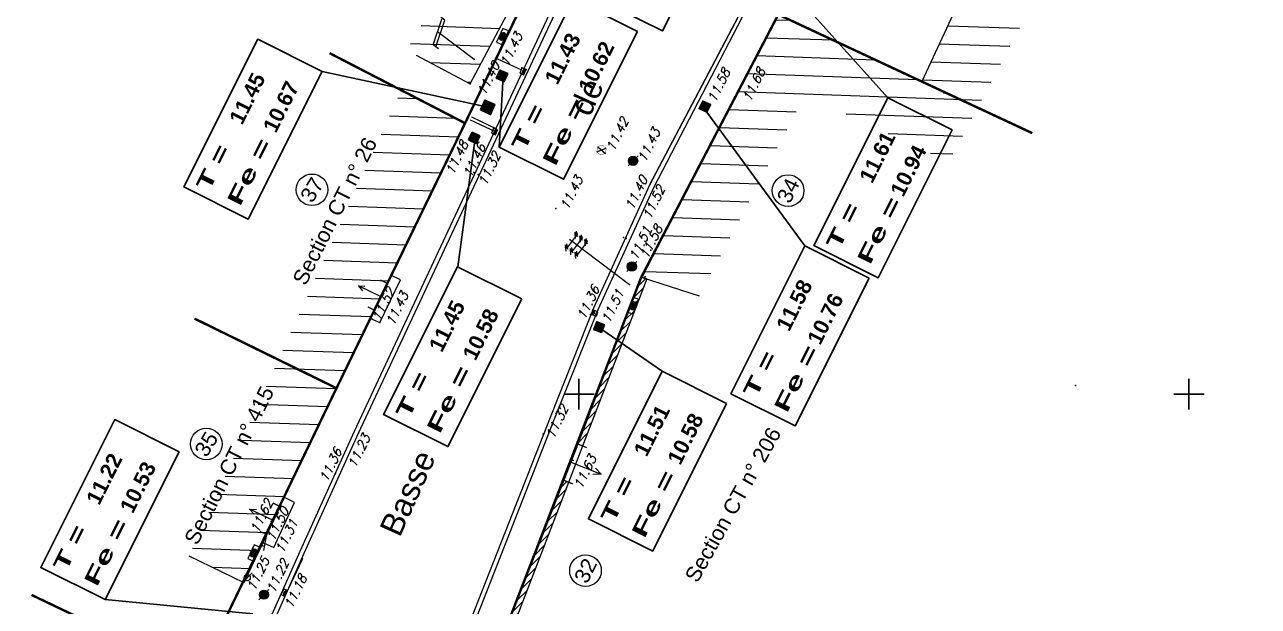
# Model space of a CAD drawing. Header units: metres. Extents: x 1380671 to 1381006, y 5226540 to 5226904.
# Drawn here: x 1380821.83 to 1380862.27, y 5226713.04 to 5226732.12 of the extents above; entities that cross this region are included whole.
import ezdxf
from ezdxf.enums import TextEntityAlignment as Align

# ---------------------------------------------------------------- set-up
doc = ezdxf.new("R2010")
doc.units = ezdxf.units.M
doc.header["$LTSCALE"] = 2
for name, color, linetype in [('ASHADE', 7, 'Continuous'), ('ASSEU_TEXRCA', 32, 'Continuous'), ('ASSEU_TEXRP', 32, 'Continuous'), ('MEP_F_CARRO', 7, 'Continuous')]:
    doc.layers.add(name, color=color, linetype=linetype)
for name, color, linetype, lineweight in [('ASSEP_F_DIVERS', 30, 'Continuous', 0), ('ASSEP_P_AV----', 30, 'Continuous', 0), ('ASSEU_P_TEXRRA', 32, 'Continuous', 0), ('CAD_F_PARCELLE', 253, 'Continuous', 0), ('EAU_P_BCH', 5, 'Continuous', 0), ('EAU_P_BCR', 5, 'Continuous', 0), ('ELEC_P_SUPEBTB', 1, 'Continuous', 0), ('FDP_F_BATI', 7, 'Continuous', 9), ('FDP_F_PARCELLE', 7, 'Continuous', 0), ('FDP_F_TBATNUM', 7, 'Continuous', 0), ('FDP_L_BATI', 7, 'Continuous', 0), ('FDP_L_MURPLEIN', 7, 'Continuous', 0), ('FDP_P_SEUILPIE', 7, 'Continuous', 0), ('FDP_P_SEUILVEH', 7, 'Continuous', 0), ('GAZ_P_AFFREC', 2, 'Continuous', 0), ('TEL_P_SUP0', 3, 'Continuous', 0), ('TOPOALT', 7, 'Continuous', 0), ('TOPOJIS', 7, 'Continuous', 0), ('VOIE_F_TEXNOM', 252, 'Continuous', 0), ('VOIE_L_BORDURE', 252, 'Continuous', 0)]:
    doc.layers.add(name, color=color, linetype=linetype, lineweight=lineweight)
doc.layers.get('0').freeze()
doc.styles.add('ARIAL', font='arialbd.ttf')
doc.styles.add('Arial 1.0', font='arial.ttf', dxfattribs={"height": 0.2})
doc.styles.add('Romans 1.5', font='Romans.shx', dxfattribs={"height": 0.3})
pattern_1 = [(357.995834542, (0, 0), (0.02098329197, 0.59963297229), [])]

# ---------------------------------------------------------------- blocks, each defined once
blk = doc.blocks.new('TCPOINT')
at = {"color": 0}
blk.add_point((0, 0), dxfattribs=at)
at = {"layer": 'TOPOALT', "style": 'Romans 1.5'}
blk.add_attdef('ALT', text='', height=0.3, dxfattribs=at).set_placement((0.1, -0.1), align=Align.TOP_LEFT)
blk = doc.blocks.new('ftc001')
blk.add_hatch(color=256).paths.add_polyline_path([(0, 0), (0, 1), (1, 1), (1, 0)])
at = {"color": 0}
blk.add_lwpolyline([(0, 0), (0, 1), (1, 1), (1, 0)], close=True, dxfattribs=at)
blk = doc.blocks.new('point')
blk.add_point((0, 0))
blk = doc.blocks.new('ftc025')
h = blk.add_hatch(color=256)
edge = h.paths.add_edge_path()
edge.add_arc((0, 0), 0.15, 0, 360)
for q in [(-0.164, -0.168), (0.164, 0.168)]:
    blk.add_line((0, 0), q)
blk.add_circle((0, 0), 0.15)
blk.add_blockref('point', (0, 0))
blk = doc.blocks.new('ftc027')
for points in [[(-0.298, 2.417), (-0.251, 2.417), (-0.251, 2.361), (-0.298, 2.361)], [(-0.298, 2.217), (-0.251, 2.217), (-0.251, 2.161), (-0.298, 2.161)], [(0.298, 2.417), (0.251, 2.417), (0.251, 2.361), (0.298, 2.361)], [(0.298, 2.217), (0.251, 2.217), (0.251, 2.161), (0.298, 2.161)], [(-0.298, 2.017), (-0.251, 2.017), (-0.251, 1.961), (-0.298, 1.961)], [(0.298, 2.017), (0.251, 2.017), (0.251, 1.961), (0.298, 1.961)]]:
    blk.add_hatch(color=256).paths.add_polyline_path(points)
at = {"color": 0}
for p, q in [((0.298, 2.361), (-0.298, 2.361)), ((0.298, 2.161), (-0.298, 2.161)), ((0.298, 1.961), (-0.298, 1.961))]:
    blk.add_line(p, q, dxfattribs=at)
at = {"flags": 128}
for points in [[(-0.378, 2.324), (-0.224, 2.463), (-0.296, 2.315), (-0.171, 2.445), (-0.171, 2.445)], [(0.14, 2.324), (0.295, 2.463), (0.223, 2.315), (0.348, 2.445), (0.348, 2.445)], [(-0.378, 2.124), (-0.224, 2.263), (-0.296, 2.115), (-0.171, 2.245), (-0.171, 2.245)], [(-0.378, 1.924), (-0.224, 2.063), (-0.296, 1.915), (-0.171, 2.045), (-0.171, 2.045)], [(0.14, 2.124), (0.295, 2.263), (0.223, 2.115), (0.348, 2.245), (0.348, 2.245)], [(0.14, 1.924), (0.295, 2.063), (0.223, 1.915), (0.348, 2.045), (0.348, 2.045)]]:
    blk.add_lwpolyline(points, dxfattribs=at)
at = {"color": 0}
blk.add_lwpolyline([(0, 2.475), (0, 0)], dxfattribs=at)
for points in [[(-0.298, 2.417), (-0.251, 2.417), (-0.251, 2.361), (-0.298, 2.361)], [(-0.298, 2.217), (-0.251, 2.217), (-0.251, 2.161), (-0.298, 2.161)], [(0.298, 2.417), (0.251, 2.417), (0.251, 2.361), (0.298, 2.361)], [(0.298, 2.217), (0.251, 2.217), (0.251, 2.161), (0.298, 2.161)], [(-0.298, 2.017), (-0.251, 2.017), (-0.251, 1.961), (-0.298, 1.961)], [(0.298, 2.017), (0.251, 2.017), (0.251, 1.961), (0.298, 1.961)]]:
    blk.add_lwpolyline(points, close=True)
blk.add_blockref('point', (0, 0))
blk = doc.blocks.new('ftc098')
blk.add_line((0, 0.25), (0, 0))
at = {"color": 0}
for p, q in [((1, 0), (0, 0)), ((1, 0.25), (1, 0)), ((1, 0), (1, 0.25))]:
    blk.add_line(p, q, dxfattribs=at)
at = {"flags": 128}
for points in [[(0.5, 0.85), (0.412, 0.65)], [(0.5, 0), (0.5, 0.85)], [(0.5, 0.85), (0.588, 0.65)]]:
    blk.add_lwpolyline(points, dxfattribs=at)
blk = doc.blocks.new('ftc016')
for p, q in [((0, 0.02), (0.48, 0.5)), ((0, 0.06), (0.44, 0.5)), ((0.01, 0.11), (0.39, 0.49)), ((0.02, 0), (0.52, 0.5)), ((0.03, 0.16), (0.34, 0.47)), ((0.05, 0), (0.55, 0.5)), ((0.05, 0.22), (0.28, 0.45)), ((0.09, 0), (0.58, 0.49)), ((0.13, 0), (0.62, 0.49)), ((0.17, 0), (0.64, 0.48)), ((0.2, 0), (0.67, 0.47)), ((0.24, 0), (0.7, 0.46)), ((0.28, 0), (0.72, 0.45)), ((0.32, 0), (0.75, 0.43)), ((0.35, 0), (0.77, 0.42)), ((0.39, 0), (0.79, 0.4)), ((0.43, 0), (0.82, 0.39)), ((0.47, 0), (0.84, 0.37)), ((0.5, 0), (0.85, 0.35)), ((0.54, 0), (0.87, 0.33)), ((0.58, 0), (0.89, 0.31)), ((0.61, 0), (0.91, 0.29)), ((0.65, 0), (0.92, 0.27)), ((0.69, 0), (0.94, 0.25)), ((0.73, 0), (0.95, 0.22)), ((0.76, 0), (0.96, 0.2)), ((0.8, 0), (0.97, 0.17)), ((0.84, 0), (0.98, 0.14)), ((0.88, 0), (0.99, 0.11)), ((0.91, 0), (0.99, 0.08)), ((0.95, 0), (1, 0.05)), ((0.99, 0), (1, 0.01))]:
    blk.add_line(p, q)
blk.add_lwpolyline([(0, 0), (1, 0), (1, 1), (0, 1)], close=True)
blk.add_arc((0.5, 0), 0.5, 0, 180)
blk = doc.blocks.new('ftc038b')
h = blk.add_hatch(color=256)
edge = h.paths.add_edge_path()
edge.add_ellipse((0.5, 0.099), major_axis=(-0.281, 0), ratio=0.350534, start_angle=0, end_angle=360)
blk.add_line((0, 0), (1, 0))
at = {"linetype": 'Continuous'}
blk.add_line((0, 0), (1, 0), dxfattribs=at)
blk.add_lwpolyline([(0, 0), (1, 0), (1, 0.197), (0, 0.197)], close=True)
blk.add_ellipse((0.5, 0.099), major_axis=(-0.281, 0), ratio=0.350534)
blk = doc.blocks.new('ftc019')
at = {"color": 0}
blk.add_line((0, 1.510991), (0, 0), dxfattribs=at)
for points in [[(-0.438601, 1.254946), (-0.438601, 1.36518), (0.438601, 1.656803), (0.438601, 1.767036)], [(-0.438601, 1.144712), (-0.438601, 1.254946), (0.438601, 1.546569), (0.438601, 1.656803)]]:
    blk.add_lwpolyline(points, dxfattribs=at)
blk = doc.blocks.new('ftc024')
at = {"color": 0}
for points in [[(0.070711, 0.070711), (-0.160355, -0.160355)], [(0.160355, 0.160355), (0.070711, 0.070711)]]:
    blk.add_lwpolyline(points, dxfattribs=at)
blk.add_circle((0, 0), 0.1, dxfattribs=at)
blk.add_blockref('point', (0, 0))
blk = doc.blocks.new('cb019')
at = {"color": 0}
for p, q in [((-0.156, -0.057), (0.156, 0.057)), ((-0.126, 0.109), (0.126, -0.109))]:
    blk.add_line(p, q, dxfattribs=at)
at = {"color": 0, "const_width": 0.012}
blk.add_lwpolyline([(-0.03, -0.164), (0.126, -0.109), (0.156, 0.057), (0.03, 0.164), (-0.126, 0.109), (-0.156, -0.057)], close=True, dxfattribs=at)

msp = doc.modelspace()

# ---------------------------------------------------------------- hatches: boundary and pattern name
at = {"layer": 'ASHADE'}
h = msp.add_hatch(dxfattribs=at)
h.set_pattern_fill('_U', color=256, scale=0.6, angle=30.8101, style=0, pattern_type=0)
h.set_pattern_definition([(30.81011771, (0, 0), (-0.307316723006, 0.515321677946), [])])
h.paths.add_polyline_path([(1380842.2, 5226723.815), (1380856.305, 5226720.248)])
h = msp.add_hatch(dxfattribs=at)
h.set_pattern_fill('_U', color=256, scale=0.6, angle=108.6574, style=0, pattern_type=0)
h.set_pattern_definition([(108.657360701, (0, 0), (-0.56846916863, -0.191944794975), [])])
h.paths.add_polyline_path([(1380832.577, 5226721.217), (1380833.323, 5226722.725)])
h = msp.add_hatch(dxfattribs=at)
h.set_pattern_fill('_U', color=256, scale=0.6, angle=18.9713, style=0, pattern_type=0)
h.set_pattern_definition([(18.971281569, (0, 0), (-0.19505651411, 0.56740898504), [])])
h.paths.add_polyline_path([(1380821.827, 5226717.302), (1380829.018, 5226713.79)])
at = {"layer": 'FDP_F_BATI'}
h = msp.add_hatch(dxfattribs=at)
h.set_pattern_fill('_U', color=256, scale=0.6, angle=-2.0042, style=0, pattern_type=0)
h.set_pattern_definition(pattern_1)
edge = h.paths.add_edge_path()
edge.add_line((1380862.194, 5226742.485), (1380872.184, 5226739.318))
edge.add_line((1380872.184, 5226739.318), (1380874.167, 5226738.694))
edge.add_line((1380874.167, 5226738.694), (1380874.065, 5226738.343))
edge.add_line((1380874.065, 5226738.343), (1380874.72, 5226740.616))
edge.add_line((1380874.72, 5226740.616), (1380865.391, 5226743.554))
edge.add_line((1380865.391, 5226743.554), (1380864.077, 5226743.979))
edge.add_arc((1380864.02, 5226744.061), 0.1, 199.521, 304.656, ccw=False)
edge.add_line((1380863.926, 5226744.027), (1380862.173, 5226744.594))
edge.add_line((1380862.173, 5226744.594), (1380862.107, 5226744.394))
edge.add_line((1380862.107, 5226744.394), (1380861.617, 5226744.556))
edge.add_line((1380861.617, 5226744.556), (1380861.682, 5226744.753))
edge.add_line((1380861.682, 5226744.753), (1380861.447, 5226744.829))
edge.add_line((1380861.447, 5226744.829), (1380860.624, 5226743.753))
edge.add_line((1380860.624, 5226743.753), (1380857.767, 5226739.041))
edge.add_line((1380857.767, 5226739.041), (1380855.641, 5226739.715))
edge.add_line((1380855.641, 5226739.715), (1380851.238, 5226730.259))
edge.add_line((1380851.238, 5226730.259), (1380846.991, 5226732.245))
edge.add_line((1380846.991, 5226732.245), (1380846.536, 5226732.455))
edge.add_line((1380846.536, 5226732.455), (1380842.111, 5226723.919))
edge.add_line((1380842.111, 5226723.919), (1380844.026, 5226723.382))
edge.add_line((1380844.026, 5226723.382), (1380847.425, 5226729.826))
edge.add_line((1380847.425, 5226729.826), (1380852.127, 5226727.625))
edge.add_line((1380852.127, 5226727.625), (1380857.157, 5226737.137))
edge.add_line((1380857.157, 5226737.137), (1380858.661, 5226736.66))
edge.add_line((1380858.661, 5226736.66), (1380862.194, 5226742.485))
h.paths.add_polyline_path([(1380845.66, 5226729.521), (1380846.267, 5226730.68), (1380845.923, 5226731.005), (1380845.317, 5226729.847)], flags=24)
h = msp.add_hatch(dxfattribs=at)
h.set_pattern_fill('_U', color=256, scale=0.6, angle=-2.0042, style=0, pattern_type=0)
h.set_pattern_definition(pattern_1)
h.paths.add_polyline_path([(1380836.433, 5226730.184), (1380841.263, 5226739.294), (1380836.874, 5226741.41), (1380837.227, 5226742.216), (1380834.964, 5226743.363), (1380834.028, 5226741.596), (1380838.522, 5226738.389), (1380834.351, 5226731.292)])
h = msp.add_hatch(dxfattribs=at)
h.set_pattern_fill('_U', color=256, scale=0.6, angle=-2.0042, style=0, pattern_type=0)
h.set_pattern_definition(pattern_1)
h.paths.add_polyline_path([(1380833.299, 5226722.76), (1380836.271, 5226728.899), (1380834.167, 5226729.955), (1380827.212, 5226714.696), (1380829.009, 5226713.818), (1380832.533, 5226721.207)])
h.paths.add_polyline_path([(1380829.52, 5226715.372), (1380830.127, 5226716.531), (1380829.783, 5226716.857), (1380829.177, 5226715.698)], flags=24)
at = {"layer": 'FDP_L_MURPLEIN'}
h = msp.add_hatch(dxfattribs=at)
h.set_pattern_fill('_USER', color=256, scale=0.16, angle=45, style=0, pattern_type=0)
h.set_pattern_definition([(45, (0, 0), (-0.11313708499, 0.11313708499), [])])
h.paths.add_polyline_path([(1380848.43, 5226703.255), (1380848.385, 5226703.06), (1380848.447, 5226703.046), (1380856.5, 5226702.866), (1380856.504, 5226703.065), (1380848.472, 5226703.245)])
h.paths.add_polyline_path([(1380839.661, 5226717.112), (1380839.502, 5226717.174), (1380836.534, 5226709.529), (1380836.731, 5226709.485)])
h.paths.add_polyline_path([(1380839.961, 5226718.356), (1380840.115, 5226718.295), (1380840.116, 5226718.298), (1380842.105, 5226723.468), (1380842.225, 5226723.78), (1380842.043, 5226723.838), (1380841.918, 5226723.539)])

# ---------------------------------------------------------------- linework, layer by layer
at = {"layer": 'ASSEU_TEXRCA', "color": 32, "flags": 128}
for points in [[(1380845.164, 5226736.768), (1380842.741, 5226731.919), (1380840.63, 5226732.974), (1380843.053, 5226737.823)], [(1380841.921, 5226731.902), (1380839.498, 5226727.054), (1380837.387, 5226728.109), (1380839.81, 5226732.957)], [(1380831.582, 5226730.592), (1380829.159, 5226725.743), (1380827.048, 5226726.798), (1380829.471, 5226731.647)], [(1380852.238, 5226728.671), (1380849.815, 5226723.822), (1380847.704, 5226724.877), (1380850.127, 5226729.726)], [(1380838.128, 5226723.128), (1380835.705, 5226718.28), (1380833.594, 5226719.334), (1380836.017, 5226724.183)], [(1380844.843, 5226719.7), (1380842.42, 5226714.851), (1380840.309, 5226715.906), (1380842.732, 5226720.755)], [(1380826.891, 5226718.112), (1380824.468, 5226713.264), (1380822.357, 5226714.319), (1380824.78, 5226719.167)]]:
    msp.add_lwpolyline(points, close=True, dxfattribs=at)
at = {"layer": 'ASSEU_TEXRCA', "flags": 128}
for points in [[(1380850.127, 5226729.726), (1380846.373, 5226733.917)], [(1380831.582, 5226730.592), (1380836.966, 5226729.426)], [(1380837.387, 5226728.109), (1380837.517, 5226730.433)], [(1380836.032, 5226724.175), (1380836.593, 5226728.401)], [(1380842.732, 5226720.755), (1380840.606, 5226722.22)], [(1380829.304, 5226712.797), (1380824.468, 5226713.264)]]:
    msp.add_lwpolyline(points, dxfattribs=at)
at = {"layer": 'ASSEU_TEXRCA', "elevation": -11.5, "flags": 128}
msp.add_lwpolyline([(1380847.404, 5226724.865), (1380844.195, 5226729.251)], dxfattribs=at)
at = {"layer": 'ASSEU_TEXRCA', "color": 32, "elevation": -11.5, "flags": 128}
msp.add_lwpolyline([(1380849.515, 5226723.81), (1380847.092, 5226718.962), (1380844.981, 5226720.017), (1380847.404, 5226724.865)], close=True, dxfattribs=at)
at = {"layer": 'CAD_F_PARCELLE', "const_width": 0.08, "flags": 128}
for points in [[(1380891.113, 5226795.971), (1380874.132, 5226775.006), (1380854.48, 5226747.071), (1380851.411, 5226741.6), (1380846.536, 5226732.455), (1380842.043, 5226723.838)], [(1380874.167, 5226786.164), (1380868.231, 5226778.451), (1380863.085, 5226771.765), (1380855.049, 5226761.201), (1380847.802, 5226752.275), (1380845.402, 5226747.941), (1380842.047, 5226740.756), (1380841.264, 5226739.293), (1380836.267, 5226728.891), (1380831.824, 5226731.189)], [(1380846.536, 5226732.455), (1380854.862, 5226728.565)], [(1380836.271, 5226728.899), (1380832.051, 5226720.197), (1380827.397, 5226722.48)], [(1380878.856, 5226694.086), (1380858.261, 5226699.13), (1380856.5, 5226702.866), (1380848.447, 5226703.046), (1380836.703, 5226705.726), (1380836.212, 5226708.702), (1380842.043, 5226723.838), (1380842.043, 5226723.838)], [(1380832.051, 5226720.197), (1380827.519, 5226710.795), (1380822.052, 5226713.416)]]:
    msp.add_lwpolyline(points, dxfattribs=at)
at = {"layer": 'FDP_F_BATI', "flags": 128}
msp.add_lwpolyline([(1380842.225, 5226723.78), (1380836.728, 5226709.485)], dxfattribs=at)
at = {"layer": 'FDP_F_TBATNUM'}
for centre in [(1380831.246, 5226726.705), (1380846.859, 5226726.681), (1380827.782, 5226718.364), (1380840.215, 5226714.211)]:
    msp.add_circle(centre, 0.519, dxfattribs=at)
at = {"layer": 'FDP_L_BATI', "flags": 128}
for points in [[(1380874.167, 5226738.694), (1380874.72, 5226740.616), (1380865.391, 5226743.554), (1380861.447, 5226744.829), (1380860.624, 5226743.753), (1380857.767, 5226739.041), (1380855.641, 5226739.715), (1380851.238, 5226730.259), (1380846.536, 5226732.455), (1380846.536, 5226732.455), (1380842.111, 5226723.919)], [(1380834.666, 5226731.12), (1380836.433, 5226730.184), (1380841.263, 5226739.294), (1380836.874, 5226741.41), (1380837.227, 5226742.216), (1380834.964, 5226743.363)], [(1380848.364, 5226731.593), (1380846.536, 5226732.455), (1380842.043, 5226723.838), (1380843.947, 5226723.228)], [(1380833.299, 5226722.76), (1380836.271, 5226728.899), (1380834.167, 5226729.955)], [(1380832.533, 5226721.207), (1380833.299, 5226722.76)], [(1380827.212, 5226714.696), (1380829.009, 5226713.818), (1380829.763, 5226715.4), (1380832.533, 5226721.207)], [(1380829.67, 5226714.871), (1380829.763, 5226715.4), (1380829.009, 5226713.818)]]:
    msp.add_lwpolyline(points, dxfattribs=at)
at = {"layer": 'FDP_L_MURPLEIN'}
for p, q in [((1380842.043, 5226723.838), (1380839.961, 5226718.356)), ((1380842.225, 5226723.78), (1380842.034, 5226723.841)), ((1380839.961, 5226718.356), (1380836.212, 5226708.702))]:
    msp.add_line(p, q, dxfattribs=at)
at = {"layer": 'FDP_P_SEUILVEH', "flags": 128}
for points in [[(1380833.166, 5226722.489), (1380833.476, 5226722.347), (1380834.147, 5226723.755), (1380833.85, 5226723.898)], [(1380829.637, 5226715.136), (1380829.992, 5226714.967), (1380830.677, 5226716.452), (1380830.341, 5226716.611)]]:
    msp.add_lwpolyline(points, dxfattribs=at)
at = {"layer": 'MEP_F_CARRO'}
for p, q in [((1380840, 5226719.5), (1380840, 5226720.5)), ((1380860, 5226719.5), (1380860, 5226720.5)), ((1380839.5, 5226720), (1380840.5, 5226720)), ((1380859.5, 5226720), (1380860.5, 5226720))]:
    msp.add_line(p, q, dxfattribs=at)
at = {"layer": 'VOIE_L_BORDURE', "flags": 128}
for points in [[(1380898.124, 5226805.898), (1380892.995, 5226799.543), (1380883.055, 5226787.232), (1380875.566, 5226777.989), (1380867.132, 5226766.556), (1380861.849, 5226759.185), (1380861.446, 5226758.839), (1380861.194, 5226758.458), (1380861.038, 5226757.996), (1380860.425, 5226757.157), (1380858.92, 5226755.082), (1380858.274, 5226754.239), (1380856.666, 5226751.993), (1380854.782, 5226749.175), (1380852.987, 5226746.328), (1380850.534, 5226741.879), (1380850.047, 5226740.97), (1380848.816, 5226738.734), (1380848.322, 5226737.845), (1380845.637, 5226732.911), (1380842.45, 5226726.792)], [(1380826.722, 5226705.473), (1380828.602, 5226709.754), (1380830.858, 5226714.846), (1380832.639, 5226718.783), (1380840.207, 5226734.987), (1380843.025, 5226740.744)], [(1380826.859, 5226705.413), (1380828.739, 5226709.693), (1380830.995, 5226714.785), (1380832.775, 5226718.72), (1380840.342, 5226734.922), (1380843.159, 5226740.678)], [(1380842.315, 5226726.858), (1380847.061, 5226735.874), (1380842.315, 5226726.858), (1380842.315, 5226726.858), (1380840.48, 5226722.825), (1380839.073, 5226719.289)], [(1380837.332, 5226731.006), (1380838.113, 5226730.638)], [(1380836.43, 5226729.004), (1380837.257, 5226728.614)], [(1380836.473, 5226729.094), (1380837.3, 5226728.705)], [(1380842.45, 5226726.792), (1380840.618, 5226722.766), (1380839.212, 5226719.234)]]:
    msp.add_lwpolyline(points, dxfattribs=at)
for points in [[(1380839.073, 5226719.289), (1380835.56, 5226710.334), (1380834.989, 5226708.83, 0.201267), (1380835.061, 5226706.817, 0.20223), (1380836.941, 5226705.218)], [(1380839.212, 5226719.234), (1380835.7, 5226710.28), (1380835.129, 5226708.777, 0.201256), (1380835.197, 5226706.88, 0.200584), (1380836.974, 5226705.365, 0.188267)]]:
    msp.add_lwpolyline(points, format="xyb", dxfattribs=at)
at = {"layer": 'VOIE_L_BORDURE'}
for points in [[(1380830.933, 5226714.606, 11.19), (1380830.454, 5226713.587, 11.179)], [(1380830.919, 5226714.553, 11.188), (1380830.471, 5226713.599, 11.177)]]:
    msp.add_polyline3d(points, dxfattribs=at)

# ---------------------------------------------------------------- block references
at = {"layer": 'ASSEP_F_DIVERS'}
msp.add_blockref('ftc024', (1380829.125, 5226713.981), dxfattribs=at)
at = {"layer": 'ASSEP_P_AV----'}
for p, xscale, yscale, rotation in [((1380838.196, 5226730.478), 0.1918168632527117, 0.1457005251868429, 69.00544421954898), ((1380837.262, 5226728.507), 0.1747466464425385, 0.1457950383539959, 66.23159842748288), ((1380840.453, 5226722.765), 0.1491475638240786, 0.180852893396449, 249.3607301638501), ((1380830.345, 5226713.374), 0.2055358704473877, 0.1242727369390891, 63.25854537156542)]:
    msp.add_blockref('ftc016', p, dxfattribs=dict(at, xscale=xscale, yscale=yscale, rotation=rotation))
at = {"layer": 'ASSEU_TEXRCA'}
for p, xscale, yscale, rotation in [((1380837.29, 5226730.371), 0.2856303914562218, 0.2856303914562218, 336.0536418950173), ((1380836.769, 5226729.325), 0.3571250787229193, 0.3571250787229193, 336.1003897706532), ((1380844.066, 5226729.618), 0.2750680859899208, 0.2750680859899208, 244.414781184353), ((1380836.381, 5226728.346), 0.27469628830018, 0.27469628830018, 334.1701955437426), ((1380840.587, 5226722.37), 0.2644524950239708, 0.2644524950239708, 249.3003021016095)]:
    msp.add_blockref('ftc001', p, dxfattribs=dict(at, xscale=xscale, yscale=yscale, rotation=rotation))
at = {"layer": 'EAU_P_BCH'}
msp.add_blockref('cb019', (1380840.74, 5226728.01), dxfattribs=at)
at = {"layer": 'EAU_P_BCR'}
for p in [(1380841.776, 5226727.655), (1380841.734, 5226724.19), (1380829.673, 5226713.422)]:
    msp.add_blockref('ftc025', p, dxfattribs=at)
at = {"layer": 'ELEC_P_SUPEBTB', "rotation": 52.95555}
msp.add_blockref('ftc027', (1380841.661, 5226723.597), dxfattribs=at)
at = {"layer": 'FDP_P_SEUILPIE'}
for p, xscale, yscale, rotation in [((1380833.299, 5226722.76), 0.9713612575262178, 0.9713612575262178, 64.11234866095668), ((1380839.961, 5226718.356), 1.267326356531453, 1.267326356531453, 248.6275765363614), ((1380829.763, 5226715.4), 1.014492379986815, 1.014492379986815, 64.44706595517093)]:
    msp.add_blockref('ftc098', p, dxfattribs=dict(at, xscale=xscale, yscale=yscale, rotation=rotation))
at = {"layer": 'GAZ_P_AFFREC'}
for p, xscale, rotation in [((1380837.476, 5226731.47), 0.4954425032971158, 64.70489259565521), ((1380841.784, 5226723.174), 0.5113008070907635, 249.7467667500139), ((1380829.321, 5226714.523), 0.501848947791207, 65.06366610268982)]:
    msp.add_blockref('ftc038b', p, dxfattribs=dict(at, xscale=xscale, rotation=rotation))
at = {"layer": 'TEL_P_SUP0', "rotation": 52.95555}
msp.add_blockref('ftc019', (1380836.57, 5226730.993), dxfattribs=at)
at = {"layer": 'TOPOJIS'}
ref = msp.add_blockref('TCPOINT', (1380837.53, 5226730.427), dxfattribs=at)
ref.add_attrib('ALT', '11.43', dxfattribs={"layer": 'TOPOALT', "height": 0.3, "rotation": 64.5022, "style": 'Romans 1.5', "oblique": 18}).set_placement((1380837.397, 5226730.849), align=Align.TOP_LEFT)
for p in [(1380837.688, 5226731.918), (1380836.57, 5226730.993), (1380838.129, 5226730.71), (1380838.265, 5226730.657), (1380836.433, 5226730.184), (1380837.551, 5226730.255), (1380834.167, 5226729.955), (1380851.964, 5226729.886), (1380843.947, 5226729.37), (1380836.271, 5226728.899), (1380837.095, 5226729.181), (1380837.2, 5226728.729), (1380837.332, 5226728.667), (1380836.628, 5226728.226), (1380833.724, 5226723.634), (1380842.09, 5226723.878), (1380842.176, 5226723.85), (1380841.918, 5226723.539), (1380833.299, 5226722.76), (1380840.384, 5226722.614), (1380840.4, 5226722.625), (1380840.558, 5226722.628), (1380840.586, 5226722.606), (1380841.607, 5226722.694), (1380840.494, 5226722.123), (1380840.494, 5226722.114), (1380832.533, 5226721.207), (1380832.553, 5226721.252), (1380856.281, 5226720.284), (1380839.961, 5226718.356), (1380839.499, 5226717.176), (1380830.201, 5226716.315), (1380829.763, 5226715.4), (1380829.533, 5226714.978), (1380829.631, 5226715.021), (1380829.11, 5226714.011), (1380829.125, 5226713.981), (1380828.994, 5226713.825), (1380830.279, 5226713.519), (1380830.437, 5226713.557)]:
    msp.add_blockref('TCPOINT', p, dxfattribs=at)
ref = msp.add_blockref('TCPOINT', (1380837.078, 5226729.478), dxfattribs=at)
ref.add_attrib('ALT', '11.40', dxfattribs={"layer": 'TOPOALT', "height": 0.3, "rotation": 64.5022, "style": 'Romans 1.5', "oblique": 18}).set_placement((1380836.649, 5226729.889), align=Align.TOP_LEFT)
ref = msp.add_blockref('TCPOINT', (1380844.066, 5226729.618), dxfattribs=at)
ref.add_attrib('ALT', '11.58', dxfattribs={"layer": 'TOPOALT', "height": 0.3, "rotation": 64.5022, "style": 'Romans 1.5', "oblique": 18}).set_placement((1380844.199, 5226729.665), align=Align.TOP_LEFT)
ref = msp.add_blockref('TCPOINT', (1380845.441, 5226730.328), dxfattribs=at)
ref.add_attrib('ALT', '11.68', dxfattribs={"layer": 'TOPOALT', "height": 0.3, "rotation": 64.5022, "style": 'Romans 1.5', "oblique": 18}).set_placement((1380845.349, 5226729.684), align=Align.TOP_LEFT)
for p, rotation in [((1380851.238, 5226730.259), 359.5558595653678), ((1380842.111, 5226723.919), 359.5558607319444)]:
    msp.add_blockref('TCPOINT', p, dxfattribs=dict(at, rotation=rotation))
ref = msp.add_blockref('TCPOINT', (1380840.74, 5226728.01), dxfattribs=at)
ref.add_attrib('ALT', '11.42', dxfattribs={"layer": 'TOPOALT', "height": 0.3, "rotation": 64.5022, "style": 'Romans 1.5', "oblique": 18}).set_placement((1380840.874, 5226728.057), align=Align.TOP_LEFT)
ref = msp.add_blockref('TCPOINT', (1380841.776, 5226727.655), dxfattribs=at)
ref.add_attrib('ALT', '11.43', dxfattribs={"layer": 'TOPOALT', "height": 0.3, "rotation": 64.5022, "style": 'Romans 1.5', "oblique": 18}).set_placement((1380841.909, 5226727.702), align=Align.TOP_LEFT)
ref = msp.add_blockref('TCPOINT', (1380835.776, 5226727.639), dxfattribs=at)
ref.add_attrib('ALT', '11.48', dxfattribs={"layer": 'TOPOALT', "height": 0.3, "rotation": 64.5022, "style": 'Romans 1.5', "oblique": 18}).set_placement((1380835.613, 5226727.292), align=Align.TOP_LEFT)
ref = msp.add_blockref('TCPOINT', (1380836.551, 5226727.275), dxfattribs=at)
ref.add_attrib('ALT', '11.46', dxfattribs={"layer": 'TOPOALT', "height": 0.3, "rotation": 64.5022, "style": 'Romans 1.5', "oblique": 18}).set_placement((1380836.186, 5226727.202), align=Align.TOP_LEFT)
ref = msp.add_blockref('TCPOINT', (1380836.701, 5226727.205), dxfattribs=at)
ref.add_attrib('ALT', '11.32', dxfattribs={"layer": 'TOPOALT', "height": 0.3, "rotation": 64.5022, "style": 'Romans 1.5', "oblique": 18}).set_placement((1380836.68, 5226726.931), align=Align.TOP_LEFT)
ref = msp.add_blockref('TCPOINT', (1380839.239, 5226726.094), dxfattribs=at)
ref.add_attrib('ALT', '11.43', dxfattribs={"layer": 'TOPOALT', "height": 0.3, "rotation": 64.5022, "style": 'Romans 1.5', "oblique": 18}).set_placement((1380839.373, 5226726.141), align=Align.TOP_LEFT)
ref = msp.add_blockref('TCPOINT', (1380841.459, 5226725.141), dxfattribs=at)
ref.add_attrib('ALT', '11.40', dxfattribs={"layer": 'TOPOALT', "height": 0.3, "rotation": 64.5022, "style": 'Romans 1.5', "oblique": 18}).set_placement((1380841.496, 5226726.136), align=Align.TOP_LEFT)
ref = msp.add_blockref('TCPOINT', (1380841.549, 5226725.106), dxfattribs=at)
ref.add_attrib('ALT', '11.52', dxfattribs={"layer": 'TOPOALT', "height": 0.3, "rotation": 64.5022, "style": 'Romans 1.5', "oblique": 18}).set_placement((1380842.069, 5226725.828), align=Align.TOP_LEFT)
ref = msp.add_blockref('TCPOINT', (1380841.734, 5226724.19), dxfattribs=at)
ref.add_attrib('ALT', '11.51', dxfattribs={"layer": 'TOPOALT', "height": 0.3, "rotation": 64.5022, "style": 'Romans 1.5', "oblique": 18}).set_placement((1380841.626, 5226724.488), align=Align.TOP_LEFT)
ref = msp.add_blockref('TCPOINT', (1380842.352, 5226724.729), dxfattribs=at)
ref.add_attrib('ALT', '11.58', dxfattribs={"layer": 'TOPOALT', "height": 0.3, "rotation": 64.5022, "style": 'Romans 1.5', "oblique": 18}).set_placement((1380841.982, 5226724.529), align=Align.TOP_LEFT)
ref = msp.add_blockref('TCPOINT', (1380840.453, 5226722.765), dxfattribs=at)
ref.add_attrib('ALT', '11.36', dxfattribs={"layer": 'TOPOALT', "height": 0.3, "rotation": 64.5022, "style": 'Romans 1.5', "oblique": 18}).set_placement((1380839.92, 5226722.54), align=Align.TOP_LEFT)
ref = msp.add_blockref('TCPOINT', (1380833.205, 5226722.471), dxfattribs=at)
ref.add_attrib('ALT', '11.52', dxfattribs={"layer": 'TOPOALT', "height": 0.3, "rotation": 64.5022, "style": 'Romans 1.5', "oblique": 18}).set_placement((1380833.205, 5226722.476), align=Align.TOP_LEFT)
ref = msp.add_blockref('TCPOINT', (1380833.476, 5226722.347), dxfattribs=at)
ref.add_attrib('ALT', '11.43', dxfattribs={"layer": 'TOPOALT', "height": 0.3, "rotation": 64.5022, "style": 'Romans 1.5', "oblique": 18}).set_placement((1380833.649, 5226722.342), align=Align.TOP_LEFT)
ref = msp.add_blockref('TCPOINT', (1380840.587, 5226722.37), dxfattribs=at)
ref.add_attrib('ALT', '11.51', dxfattribs={"layer": 'TOPOALT', "height": 0.3, "rotation": 64.5022, "style": 'Romans 1.5', "oblique": 18}).set_placement((1380840.72, 5226722.418), align=Align.TOP_LEFT)
ref = msp.add_blockref('TCPOINT', (1380838.826, 5226718.694), dxfattribs=at)
ref.add_attrib('ALT', '11.32', dxfattribs={"layer": 'TOPOALT', "height": 0.3, "rotation": 64.5022, "style": 'Romans 1.5', "oblique": 18}).set_placement((1380838.899, 5226718.63), align=Align.TOP_LEFT)
ref = msp.add_blockref('TCPOINT', (1380832.775, 5226718.72), dxfattribs=at)
ref.add_attrib('ALT', '11.23', dxfattribs={"layer": 'TOPOALT', "height": 0.3, "rotation": 64.5022, "style": 'Romans 1.5', "oblique": 18}).set_placement((1380832.402, 5226717.669), align=Align.TOP_LEFT)
ref = msp.add_blockref('TCPOINT', (1380832.022, 5226717.386), dxfattribs=at)
ref.add_attrib('ALT', '11.36', dxfattribs={"layer": 'TOPOALT', "height": 0.3, "rotation": 64.5022, "style": 'Romans 1.5', "oblique": 18}).set_placement((1380831.473, 5226717.212), align=Align.TOP_LEFT)
ref = msp.add_blockref('TCPOINT', (1380839.81, 5226717.821), dxfattribs=at)
ref.add_attrib('ALT', '11.63', dxfattribs={"layer": 'TOPOALT', "height": 0.3, "rotation": 64.5022, "style": 'Romans 1.5', "oblique": 18}).set_placement((1380839.817, 5226716.989), align=Align.TOP_LEFT)
ref = msp.add_blockref('TCPOINT', (1380829.913, 5226715.826), dxfattribs=at)
ref.add_attrib('ALT', '11.62', dxfattribs={"layer": 'TOPOALT', "height": 0.3, "rotation": 64.5022, "style": 'Romans 1.5', "oblique": 18}).set_placement((1380829.209, 5226715.536), align=Align.TOP_LEFT)
ref = msp.add_blockref('TCPOINT', (1380829.663, 5226715.124), dxfattribs=at)
ref.add_attrib('ALT', '11.50', dxfattribs={"layer": 'TOPOALT', "height": 0.3, "rotation": 64.5022, "style": 'Romans 1.5', "oblique": 18}).set_placement((1380829.733, 5226715.273), align=Align.TOP_LEFT)
ref = msp.add_blockref('TCPOINT', (1380829.315, 5226714.538), dxfattribs=at)
ref.add_attrib('ALT', '11.31', dxfattribs={"layer": 'TOPOALT', "height": 0.3, "rotation": 64.5022, "style": 'Romans 1.5', "oblique": 18}).set_placement((1380830.028, 5226714.877), align=Align.TOP_LEFT)
ref = msp.add_blockref('TCPOINT', (1380829.03, 5226713.856), dxfattribs=at)
ref.add_attrib('ALT', '11.25', dxfattribs={"layer": 'TOPOALT', "height": 0.3, "rotation": 64.5022, "style": 'Romans 1.5', "oblique": 18}).set_placement((1380829.095, 5226713.637), align=Align.TOP_LEFT)
ref = msp.add_blockref('TCPOINT', (1380829.673, 5226713.422), dxfattribs=at)
ref.add_attrib('ALT', '11.22', dxfattribs={"layer": 'TOPOALT', "height": 0.3, "rotation": 64.5022, "style": 'Romans 1.5', "oblique": 18}).set_placement((1380829.737, 5226713.567), align=Align.TOP_LEFT)
ref = msp.add_blockref('TCPOINT', (1380830.345, 5226713.374), dxfattribs=at)
ref.add_attrib('ALT', '11.18', dxfattribs={"layer": 'TOPOALT', "height": 0.3, "rotation": 64.5022, "style": 'Romans 1.5', "oblique": 18}).set_placement((1380830.324, 5226713.058), align=Align.TOP_LEFT)

# ---------------------------------------------------------------- texts
at = {"layer": 'ASSEU_P_TEXRRA', "style": 'ARIAL'}
for s, p in [('11.43', (1380840.078, 5226731.683)), ('11.45', (1380829.739, 5226730.372)), ('11.61', (1380850.396, 5226728.451)), ('11.58', (1380847.672, 5226723.591, -11.5)), ('11.45', (1380836.286, 5226722.908)), ('11.51', (1380843.001, 5226719.48)), ('11.22', (1380825.049, 5226717.892))]:
    msp.add_text(s, height=0.5, rotation=63.4474, dxfattribs=at).set_placement(p, align=Align.RIGHT)
at = {"layer": 'ASSEU_P_TEXRRA', "style": 'ARIAL', "width": 1.516535}
for p, p2 in [((1380838.214, 5226727.953), (1380838.912, 5226729.348)), ((1380827.875, 5226726.642), (1380828.572, 5226728.038)), ((1380848.531, 5226724.721), (1380849.229, 5226726.116)), ((1380845.808, 5226719.861, -11.5), (1380846.506, 5226721.256, -11.5)), ((1380834.422, 5226719.178), (1380835.119, 5226720.574)), ((1380841.136, 5226715.75), (1380841.834, 5226717.146)), ((1380823.185, 5226714.162), (1380823.882, 5226715.558))]:
    msp.add_text('T =', height=0.5, rotation=63.4474, dxfattribs=at).set_placement(p, p2, align=Align.FIT)
at = {"layer": 'ASSEU_TEXRP', "style": 'ARIAL'}
for s, p in [('  10.62', (1380840.228, 5226729.5, -6.97)), ('  10.67', (1380829.889, 5226728.189, -6.97)), (' 10.94', (1380850.545, 5226726.268, -6.97)), (' 10.76', (1380847.822, 5226721.408, -18.47)), ('  10.58', (1380836.435, 5226720.725, -6.97)), ('  10.58', (1380843.15, 5226717.297, -6.97)), ('  10.53', (1380825.198, 5226715.71, -6.97))]:
    msp.add_text(s, height=0.5, rotation=63.4474, dxfattribs=at).set_placement(p)
at = {"layer": 'ASSEU_TEXRP', "style": 'ARIAL', "width": 1.651217}
for p, p2 in [((1380839.225, 5226727.448), (1380840.271, 5226729.541)), ((1380828.886, 5226726.137), (1380829.932, 5226728.23)), ((1380849.542, 5226724.216), (1380850.588, 5226726.309)), ((1380846.819, 5226719.356, -11.5), (1380847.865, 5226721.449, -11.5)), ((1380835.432, 5226718.673), (1380836.478, 5226720.766)), ((1380842.147, 5226715.245), (1380843.193, 5226717.338)), ((1380824.195, 5226713.657), (1380825.241, 5226715.75))]:
    msp.add_text('Fe =', height=0.5, rotation=63.4474, dxfattribs=at).set_placement(p, p2, align=Align.FIT)
at = {"layer": 'FDP_F_PARCELLE', "style": 'Arial 1.0'}
for s, rotation, p in [('Section CT n° 26', 63.4474, (1380832.218, 5226725.894)), ('Section CT n° 415', 63.4474, (1380828.754, 5226717.553)), ('Section CT n° 206', 60.7792, (1380845.267, 5226716.254))]:
    msp.add_text(s, height=0.5, rotation=rotation, dxfattribs=at).set_placement(p, align=Align.CENTER)
at = {"layer": 'FDP_F_TBATNUM', "style": 'Arial 1.0'}
for s, rotation, p in [('37', 58.5183, (1380831.246, 5226726.705)), ('34', 64.1653, (1380846.859, 5226726.681)), ('35', 58.5183, (1380827.782, 5226718.364)), ('32', 63.2303, (1380840.215, 5226714.211))]:
    msp.add_text(s, height=0.5, rotation=rotation, dxfattribs=at).set_placement(p, align=Align.MIDDLE_CENTER)
at = {"layer": 'VOIE_F_TEXNOM', "style": 'Arial 1.0'}
msp.add_text('Rue                                      Basse                                          de                                              Saint-Eloi', height=0.75, rotation=65.6833, dxfattribs=at).set_placement((1380838.145, 5226725.088), align=Align.MIDDLE_CENTER)

doc.saveas('drawing.dxf')
